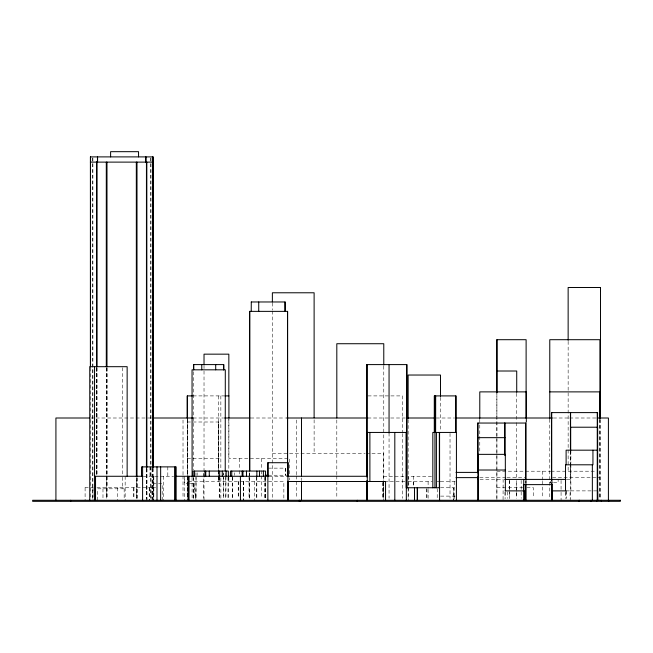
<?xml version="1.0" encoding="UTF-8"?>
<svg xmlns="http://www.w3.org/2000/svg" width="653" height="653" viewBox="0 0 653 653"><rect width="100%" height="100%" fill="white"/><g stroke="black" fill="none" stroke-linecap="round" stroke-linejoin="round"><path stroke-width="0.49" stroke-dasharray="3.27 2.45" d="M97.738 500.28L97.738 488.803L125.156 488.803M496.892 498.272L496.892 453.549M496.892 452.529L496.892 437.273M496.892 436.261L496.892 417.953M496.892 416.941L496.892 393.547M516.719 496.256L516.719 492.476M516.719 491.538L516.719 483.734M193.076 395.906L223.873 395.906M367.957 395.906L402.395 395.906L402.395 432.588M90.326 418.002L151.496 418.002M193.166 418.002L223.604 418.002M250.662 418.002L285.5 418.002M367.77 418.002L405.668 418.002M436.228 418.002L454.57 418.002M553.344 418.002L568.673 418.002M569.661 418.002L596.181 418.002M187.215 422.001L218.747 422.001L218.747 481.498M272.374 453.313L365.174 453.313M366.194 453.313L383.523 453.313L383.523 500.28M187.272 458.528L220.853 458.528M268.35 468.136L285.385 468.136L285.385 475.229M496.892 471.205L550.642 471.205M551.034 471.205L595.446 471.205M268.293 475.229L286.781 475.229M143.317 476.274L173.608 476.274M268.954 476.274L286.994 476.274M383.523 476.274L407.268 476.274M431.543 476.274L408.256 476.274L408.256 500.28M479.784 477.474L506.034 477.474M506.989 477.474L525.216 477.474M552.56 477.474L595.903 477.474M596.907 477.474L599.911 477.474M480.012 479.408L503.128 479.408L503.063 500.28M566.69 479.408L570.665 479.408M188.439 481.498L283.851 481.498L283.851 498.304M384.511 481.498L407.268 481.498M408.141 481.498L432.294 481.498M437.028 481.498L440.269 481.498M440.497 481.498L455.786 481.498M549.777 482.689L552.56 482.689M553.491 482.689L558.127 482.689L558.127 479.212M189.501 483.579L184.611 483.579L184.611 477.188M190.26 483.579L193.459 483.579L196.08 500.28M85.004 487.758L93.24 487.758M96.962 487.758L155.626 487.758M440.538 487.758L453.639 487.758L453.639 500.28M496.892 487.758L522.637 487.758M526.849 487.758L533.493 487.758L533.493 498.272M566.069 490.885L570.069 490.885L570.069 498.402M570.689 490.885L597.65 490.885M440.555 496.109L455.476 496.109M193.533 477.278L195.859 498.28L195.949 477.278M600.499 419.438L600.499 498.272M599.911 419.724L599.911 500.28M599.634 419.234L599.634 498.296M570.885 450.178L570.885 463.41M570.885 464.43L570.885 490.885M570.689 451.476L570.665 500.28M570.444 451.068L570.444 465.238M570.444 466.25L570.444 479.408M568.143 341.299L568.143 471.205M566.575 490.885L566.575 498.402M565.971 491.823L565.971 498.402M565.767 492.329L565.767 498.296M561.074 480.404L561.058 491.334M561.074 492.329L561.074 500.28M550.642 481.237L550.642 483.244M549.777 419.234L549.777 498.296M542.292 471.205L542.292 480.241M542.292 481.237L542.292 498.272M526.228 419.234L526.228 422.45M526.228 480.445L526.228 483.424M526.114 419.193L526.114 422.254M525.861 480.975L525.861 483.008M525.722 480.975L525.722 483.008M521.176 480.404L521.176 498.296M516.719 393.253L516.719 421.601M516.719 422.613L516.719 480.241M516.719 480.902L516.719 498.272M509.593 480.404L509.593 489.35M509.593 490.338L509.593 498.296M509.471 480.404L509.471 491.334M509.471 492.329L509.471 498.296M507.626 491.823L507.544 498.402M505.104 491.823L505.104 498.402M505.055 492.297L505.055 498.288M496.892 393.277L496.892 500.28M479.784 419.234L479.784 453.019M454.333 496.109L454.333 498.614M454.219 481.498L454.219 498.304M453.394 487.758L453.394 500.28M450.031 433.412L450.031 498.263M440.497 397.342L440.497 430.8M437.249 488.722L437.208 498.353M428.115 481.498L428.115 488.42M428.115 489.407L428.115 498.304M426.94 488.722L426.94 498.353M426.393 488.722L426.417 498.353M413.48 476.274L413.48 486.281M413.365 481.498L413.365 486.436M408.141 419.642L408.141 498.304M402.395 433.608L402.395 498.304M389.057 432.947L389.057 498.239M383.776 366.088L383.776 498.247M383.327 482.485L383.327 498.304L383.221 482.485M383.058 482.485L383.058 498.304M382.805 482.485L382.805 498.304M336.809 419.969L336.809 474.87M336.809 475.882L336.809 498.247M314.117 419.781L314.117 453.313M301.49 477.931L301.49 479.963M296.658 420.026L296.658 474.886M296.658 475.898L296.658 498.247M289.752 473.809L289.752 458.528L228.917 458.528L228.917 419.136M289.752 477.882L289.752 479.914M285.279 468.136L285.328 475.229M272.374 302.943L272.374 310.069M272.374 311.073L272.374 500.28M265.559 477.106L265.559 498.263M265.134 477.278L265.134 498.28M265.077 477.237L265.077 498.28M264.93 477.237L264.93 498.28M261.51 458.528L261.51 469.736M261.51 470.748L261.51 474.821M261.51 475.841L261.51 498.247M256.825 477.106L256.825 498.263M256.417 477.106L256.417 498.263M254.597 481.498L254.597 500.28M249.724 472.862L249.724 476.919M249.724 477.939L249.724 498.247M249.642 472.862L249.642 476.919M249.715 477.278L249.666 498.28M249.038 476.274L249.038 498.28M243.634 481.498L243.634 500.28M243.447 481.498L243.447 500.28M243.332 481.498L243.332 498.304M239.382 458.528L239.382 469.736M239.382 470.748L239.382 474.821M238.443 481.498L238.443 498.304M238.223 481.498L238.223 498.304M234.362 472.796L234.362 475.408M232.599 477.106L232.599 498.263M232.239 477.278L232.239 498.28M228.836 419.357L228.836 470.291M228.836 477.416L228.836 481.498M228.362 477.106L228.362 498.263M228.011 477.278L228.011 498.28M225.979 476.274L225.922 498.28M225.236 472.764L225.236 476.837M225.244 477.278L225.293 498.28M220.853 395.906L220.853 469.736M220.853 477.882L220.853 500.28M219.637 477.106L219.637 498.263M219.228 477.106L219.228 498.263M218.633 395.906L218.633 481.498M218.526 422.001L218.526 481.498M204.022 365.321L204.022 500.28M203.728 473.074L203.728 498.263M197.165 472.796L197.165 475.408M196.08 477.278L196.08 498.28M195.949 472.796L195.949 475.408M193.68 371.737L193.672 469.703M193.68 477.841L193.672 498.239M193.419 483.579L193.419 500.28M192.047 477.49L192.113 498.321M187.435 422.001L187.542 500.28M187.329 419.218L187.329 498.255M187.272 419.136L187.272 500.28M184.701 476.274L184.701 500.28M183.02 420.026L183.02 474.886M183.02 475.898L183.02 498.247M167.813 466.879L167.813 476.274M163.519 476.274L163.519 500.28M162.213 500.28L162.213 483.579L152.027 483.579L152.027 498.321M153.839 476.274L153.839 498.28M153.7 476.274L153.7 500.28M153.349 476.274L153.349 500.28M153.014 468.323L153.031 500.28M152.949 468.323L152.941 500.28M152.794 468.707L152.794 498.247M152.076 468.315L152.076 500.28M150.998 157.912L150.982 498.247M150.533 157.912L150.508 498.247M149.978 466.879L149.986 476.274M149.423 487.758L149.423 500.28M149.211 487.758L149.211 500.28M146.949 468.707L146.958 500.28M146.827 468.707L146.827 500.28M146.696 468.707L146.688 498.247M146.582 468.707L146.582 498.247M146.443 468.707L146.452 498.247M137.138 477.874L137.138 498.247M136.999 477.874L136.999 498.247M136.453 498.247L136.453 477.874L136.322 498.247M133.93 487.758L133.93 498.353M133.726 487.758L133.726 498.353M125.156 476.274L125.156 500.28M124.16 488.803L124.16 500.28M122.356 367.696L122.356 475.262M122.356 477.237L122.356 488.803M117.711 487.758L117.711 500.28M107.051 367.868L107.051 498.247M106.921 367.868L106.921 498.247M106.431 367.868L106.431 476.853M106.431 477.874L106.431 498.247M106.3 367.868L106.3 474.821M106.3 475.833L106.3 498.247M102.978 488.803L102.978 498.37M96.987 367.868L96.987 474.821M96.881 367.868L96.848 474.821M96.742 367.868L96.734 474.821M96.62 367.868L96.66 474.821M96.473 367.868L96.489 474.821M93.012 487.758L93.012 500.28M92.897 157.912L92.922 498.247M92.457 157.912L92.432 498.247M90.645 367.868L90.645 498.247M85.102 487.758L85.102 500.28M223.742 475.817L223.742 498.239L223.742 475.8M223.742 472.764L223.742 474.796L223.742 472.739"/><path stroke-width="0.98" d="M496.892 392.535L496.892 339.699L526.114 339.699L526.114 418.173M600.499 291.532L600.499 287.508L568.143 287.508L568.143 340.286M90.383 162.115L153.047 162.115M251.217 301.972L285.108 301.972L285.108 311.367L285.034 301.972M193.623 369.818L193.623 364.594L223.742 364.594L223.742 369.818M366.749 364.594L406.86 364.594L406.86 488.036M496.892 371.01L516.719 371.01L516.719 392.241M549.777 391.882L599.634 391.882L599.634 418.377M192.374 395.906L187.272 395.906L187.272 418.198M224.852 395.906L228.917 395.906L228.917 418.132M89.477 418.002L55.921 418.002L55.921 500.28M152.059 418.002L192.725 418.002M224.624 418.002L249.985 418.002M286.512 418.002L367.77 418.002M406.517 418.002L435.069 418.002M455.459 418.002L552.373 418.002M597.185 418.002L608.408 418.002L608.408 500.28M597.634 500.28L597.65 427.217L570.591 427.217L570.591 412.606M504.965 454.97L504.965 437.657L477.955 437.657L477.955 423.046M597.707 450.178L566.11 450.178L566.11 464.797M478.102 454.357L505.324 454.357L505.373 490.885M505.373 470.013L478.363 470.013L478.363 454.357M456.006 472.397L478.004 472.397M265.077 475.229L268.008 475.229M94.546 476.274L142.599 476.274M175.624 476.274L268.122 476.274M287.908 476.274L367.296 476.274M456.006 477.621L478.004 477.621M478.004 479.408L478.004 437.657M504.769 479.408L565.89 479.408M287.908 481.498L385.556 481.498L385.556 500.28M523.739 484.624L551.899 484.624M439.567 487.758L406.207 487.758L406.231 432.441M505.104 490.885L524.13 490.885L524.13 500.28M566.069 490.885L552.046 490.885L552.111 500.28M597.634 490.885L597.748 500.28M608.694 500.28L608.694 501.324M601.389 500.28L601.389 501.324M600.499 287.508L600.499 418.434M599.911 418.712L599.911 339.699L549.777 339.699L549.777 418.712M597.544 427.217L597.544 412.606L551.548 412.606L551.548 479.89M597.258 412.606L597.258 500.28M596.695 500.28L596.695 501.324M592.94 450.178L592.94 464.797L565.531 464.797L565.531 490.885M592.353 464.797L592.353 500.28M590.9 500.28L590.9 501.324M579.235 500.28L579.235 501.324M579.113 500.28L579.113 501.324M570.689 427.217L570.689 450.464M570.444 412.606L570.444 450.056M552.291 490.885L552.291 500.28M552.144 490.885L552.144 500.28M551.899 479.408L551.899 500.28M551.818 484.379L551.818 500.28M551.687 412.606L551.687 479.89M551.687 483.971L551.687 500.28M551.548 483.971L551.548 500.28M526.228 418.377L526.228 391.882L479.784 391.882L479.784 418.377M525.861 479.955L525.861 423.046L477.67 423.046L477.67 472.845M525.861 484.02L525.861 500.28M525.722 423.046L525.722 479.955M525.722 484.02L525.722 500.28M524.041 490.885L524.041 500.28M523.739 479.408L523.739 491.334M523.665 484.379L523.665 491.334M504.916 423.046L504.916 437.657M504.769 423.046L504.769 455.255M496.892 339.699L496.892 392.355M478.42 470.013L478.42 500.28M477.67 476.91L477.67 500.28M456.423 500.28L456.423 432.441L432.825 432.441L432.825 487.758M456.006 432.392L456.006 395.906L434.318 395.906L434.318 432.245M455.802 395.906L455.802 432.392M440.497 396.322L440.497 375.034L408.141 375.034L408.141 418.63M439.567 432.441L439.567 500.28M439.347 432.441L439.347 487.758M436.408 432.441L436.408 487.758M434.947 432.441L434.947 487.758M434.457 395.906L434.457 432.245M417.389 487.758L417.389 500.28M417.283 487.758L417.283 500.28M414.508 487.758L414.508 500.28M406.77 364.594L406.77 488.036M406.329 500.28L406.337 432.441L367.174 432.441L367.174 476.486M394.812 432.441L394.812 500.28M389.057 364.594L389.057 432.947M383.776 365.068L383.776 343.723L336.809 343.723L336.809 417.936M369.884 432.441L369.892 481.498M367.264 432.441L367.296 500.28M367.117 364.594L367.059 476.821M367.059 480.894L367.117 500.28M366.839 364.594L366.749 476.821M366.839 480.894L366.766 500.28M357.248 500.28L357.248 501.324M314.117 417.749L314.117 292.781L272.374 292.781L272.374 301.931M301.49 418.002L301.49 475.898M301.49 480.983L301.49 500.28M299.841 500.28L299.841 501.324M299.319 500.28L299.319 501.324M288.3 481.245L288.3 500.28M287.989 476.274L287.989 462.708L267.869 462.708L267.869 500.28M288.046 481.245L288.014 500.28M287.908 462.708L287.908 500.28M287.614 463.018L287.614 311.367L249.642 311.367L249.642 470.829M287.532 311.367L287.532 463.018M267.95 462.708L267.95 476.274M265.559 476.094L265.559 471.058L230.427 471.058L230.427 476.274M263.388 471.058L263.388 476.274M259.461 471.058L259.461 476.274M258.727 301.972L258.727 311.367M256.858 471.058L256.858 476.274M251.291 301.972L251.217 311.367M249.724 311.367L249.724 470.829M246.475 471.058L246.475 476.274M242.957 471.058L242.957 476.274M242.132 471.058L242.132 476.274M240.418 476.274L240.443 500.28M231.75 471.058L231.75 476.274M228.836 395.922L228.836 354.163L204.022 354.163L204.022 364.309M228.362 476.094L228.362 471.058L193.133 471.058L193.133 476.274M226.191 471.058L226.191 476.274M225.236 470.723L225.301 369.818L192.047 369.818L192.113 476.837M223.685 364.594L223.685 369.818M222.273 471.058L222.273 476.274M219.669 471.058L219.669 476.274M215.71 364.594L215.702 369.818M209.278 471.058L209.278 476.274M205.76 471.058L205.76 476.274M204.944 471.058L204.944 476.274M201.769 364.594L201.761 369.818M194.561 471.058L194.561 476.274M193.68 364.594L193.68 369.696M187.329 395.906L187.329 418.198M176.147 500.28L176.163 466.879L141.505 466.879L141.505 476.274M160.654 466.879L160.638 500.28M157.006 466.879L156.989 500.28M153.047 467.687L153.014 156.891L90.416 156.891L90.383 366.847M152.892 156.891L152.924 467.687M152.81 156.891L152.794 467.687M146.77 162.115L146.827 467.687M146.566 162.115L146.558 467.687M146.452 162.115L146.443 467.687M145.913 156.891L145.913 162.115M145.774 156.891L145.774 162.115M142.599 466.879L142.599 500.28M138.558 156.891L138.534 151.676L110.61 151.676L110.61 156.891M136.999 162.115L136.999 476.853M136.322 162.115L136.379 476.853M127.147 476.274L127.147 366.684L89.755 366.684L89.755 500.28M106.986 162.115L106.986 366.847M106.3 162.115L106.3 366.847M97.583 156.891L97.583 162.115M97.444 156.891L97.444 162.115M96.848 162.115L96.848 366.847M96.734 162.115L96.742 366.847M96.489 162.115L96.53 366.847M95.542 476.274L95.542 500.28M94.546 366.684L94.546 500.28M90.563 156.891L90.563 162.115M90.473 156.891L90.514 366.847M70.687 500.28L70.687 501.324M620.35 500.28L32.65 500.28L32.65 501.324L620.35 501.324L620.35 500.28M435.592 432.245L435.592 395.906L435.551 432.245M188.782 500.28L188.782 476.274L188.758 500.28M175.045 500.28L175.045 466.879L175.037 500.28"/></g></svg>
